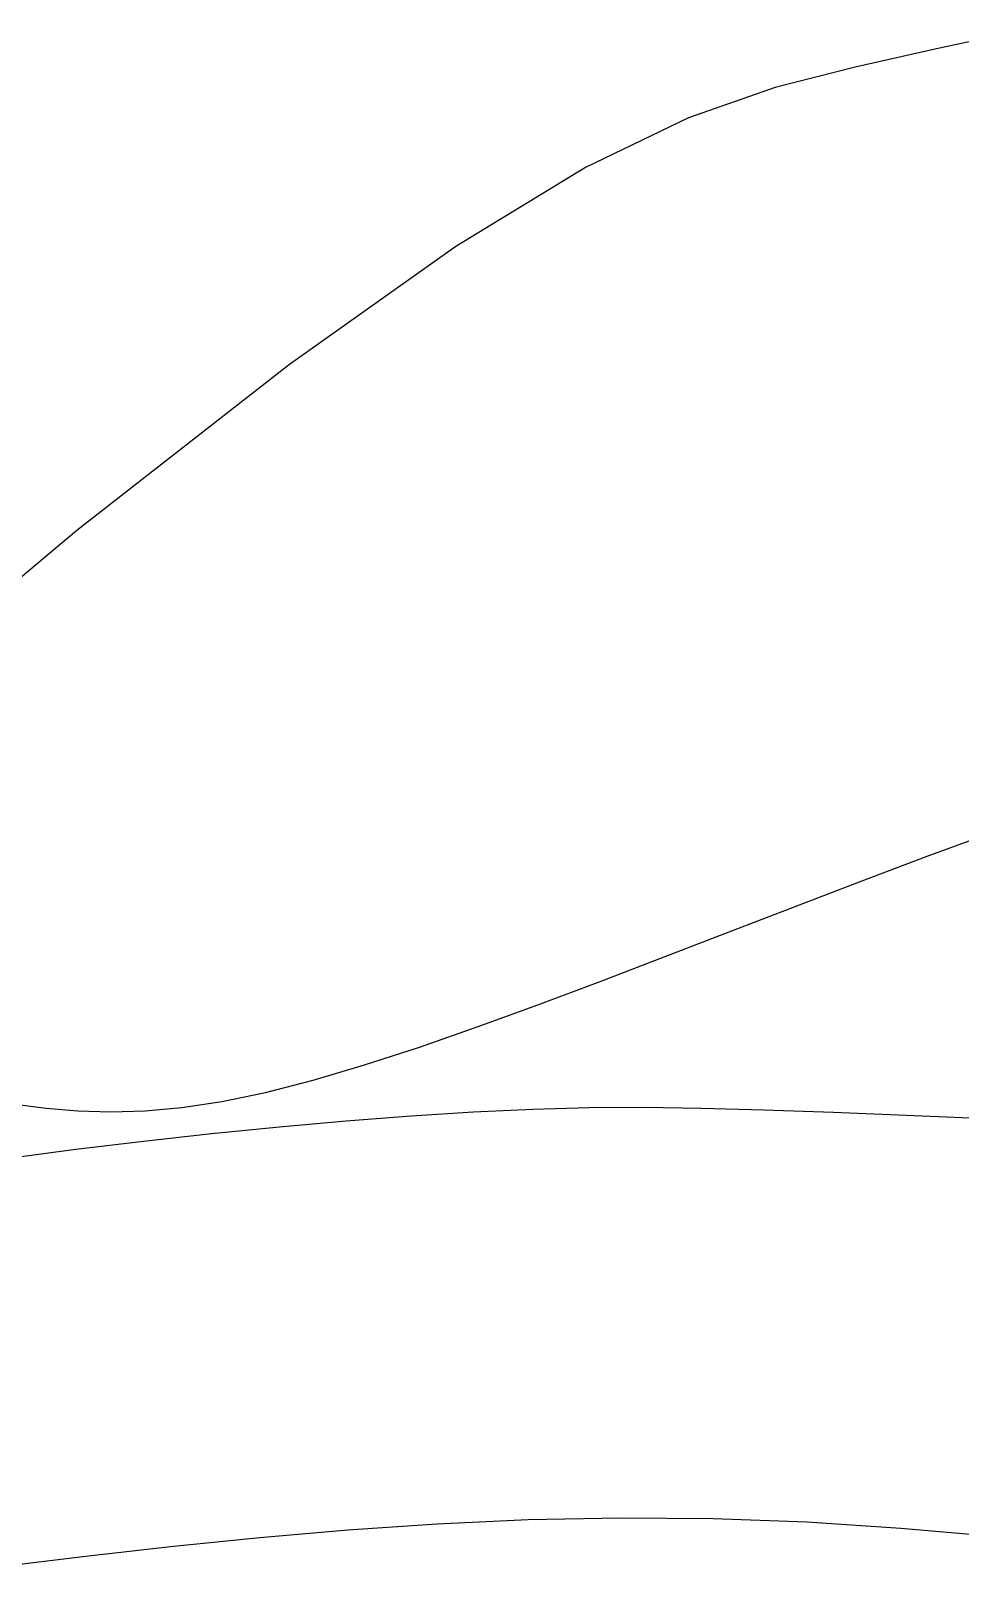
# Model space of a CAD drawing. Header units: millimetres. Extents: x 104198 to 1296755, y -81101 to 81453.
# Drawn here: x 634604.2 to 634648.3, y -26151.8 to -26079 of the extents above; entities that cross this region are included whole.
import ezdxf

# ---------------------------------------------------------------- set-up
doc = ezdxf.new("R2010")
doc.units = ezdxf.units.MM
doc.linetypes.add('HIDDEN2', pattern=[0.1875, 0.125, -0.0625])

# ---------------------------------------------------------------- blocks, each defined once
blk = doc.blocks.new('ghfdhrhr')
at = {"color": 250, "linetype": 'HIDDEN2', "ltscale": 600}
for p, q in [((634646.708, -32620.373), (634649.921, -32619.183)), ((634646.708, -32620.373), (634649.921, -32619.183)), ((634646.708, -32620.373), (634649.921, -32619.183)), ((634646.708, -32620.373), (634649.921, -32619.183)), ((634646.708, -32620.373), (634649.921, -32619.183)), ((634646.708, -32620.373), (634649.921, -32619.183)), ((634646.708, -32620.373), (634649.921, -32619.183)), ((634646.708, -32620.373), (634649.921, -32619.183)), ((634646.708, -32620.373), (634649.921, -32619.183)), ((634646.708, -32620.373), (634649.921, -32619.183)), ((634646.708, -32620.373), (634649.921, -32619.183)), ((634646.708, -32620.373), (634649.921, -32619.183)), ((634643.572, -32621.553), (634646.708, -32620.373)), ((634643.572, -32621.553), (634646.708, -32620.373)), ((634643.572, -32621.553), (634646.708, -32620.373)), ((634643.572, -32621.553), (634646.708, -32620.373)), ((634643.572, -32621.553), (634646.708, -32620.373)), ((634643.572, -32621.553), (634646.708, -32620.373)), ((634643.572, -32621.553), (634646.708, -32620.373)), ((634643.572, -32621.553), (634646.708, -32620.373)), ((634643.572, -32621.553), (634646.708, -32620.373)), ((634643.572, -32621.553), (634646.708, -32620.373)), ((634643.572, -32621.553), (634646.708, -32620.373)), ((634643.572, -32621.553), (634646.708, -32620.373)), ((634640.444, -32622.749), (634643.572, -32621.553)), ((634640.444, -32622.749), (634643.572, -32621.553)), ((634640.444, -32622.749), (634643.572, -32621.553)), ((634640.444, -32622.749), (634643.572, -32621.553)), ((634640.444, -32622.749), (634643.572, -32621.553)), ((634640.444, -32622.749), (634643.572, -32621.553)), ((634640.444, -32622.749), (634643.572, -32621.553)), ((634640.444, -32622.749), (634643.572, -32621.553)), ((634640.444, -32622.749), (634643.572, -32621.553)), ((634640.444, -32622.749), (634643.572, -32621.553)), ((634640.444, -32622.749), (634643.572, -32621.553)), ((634640.444, -32622.749), (634643.572, -32621.553)), ((634637.326, -32623.951), (634640.444, -32622.749)), ((634637.326, -32623.951), (634640.444, -32622.749)), ((634637.326, -32623.951), (634640.444, -32622.749)), ((634637.326, -32623.951), (634640.444, -32622.749)), ((634637.326, -32623.951), (634640.444, -32622.749)), ((634637.326, -32623.951), (634640.444, -32622.749)), ((634637.326, -32623.951), (634640.444, -32622.749)), ((634637.326, -32623.951), (634640.444, -32622.749)), ((634637.326, -32623.951), (634640.444, -32622.749)), ((634637.326, -32623.951), (634640.444, -32622.749)), ((634637.326, -32623.951), (634640.444, -32622.749)), ((634637.326, -32623.951), (634640.444, -32622.749)), ((634634.24, -32625.142), (634637.326, -32623.951)), ((634634.24, -32625.142), (634637.326, -32623.951)), ((634634.24, -32625.142), (634637.326, -32623.951)), ((634634.24, -32625.142), (634637.326, -32623.951)), ((634634.24, -32625.142), (634637.326, -32623.951)), ((634634.24, -32625.142), (634637.326, -32623.951)), ((634634.24, -32625.142), (634637.326, -32623.951)), ((634634.24, -32625.142), (634637.326, -32623.951)), ((634634.24, -32625.142), (634637.326, -32623.951)), ((634634.24, -32625.142), (634637.326, -32623.951)), ((634634.24, -32625.142), (634637.326, -32623.951)), ((634634.24, -32625.142), (634637.326, -32623.951)), ((634631.207, -32626.301), (634634.24, -32625.142)), ((634631.207, -32626.301), (634634.24, -32625.142)), ((634631.207, -32626.301), (634634.24, -32625.142)), ((634631.207, -32626.301), (634634.24, -32625.142)), ((634631.207, -32626.301), (634634.24, -32625.142)), ((634631.207, -32626.301), (634634.24, -32625.142)), ((634631.207, -32626.301), (634634.24, -32625.142)), ((634631.207, -32626.301), (634634.24, -32625.142)), ((634631.207, -32626.301), (634634.24, -32625.142)), ((634631.207, -32626.301), (634634.24, -32625.142)), ((634631.207, -32626.301), (634634.24, -32625.142)), ((634631.207, -32626.301), (634634.24, -32625.142)), ((634628.249, -32627.411), (634631.207, -32626.301)), ((634628.249, -32627.411), (634631.207, -32626.301)), ((634628.249, -32627.411), (634631.207, -32626.301)), ((634628.249, -32627.411), (634631.207, -32626.301)), ((634628.249, -32627.411), (634631.207, -32626.301)), ((634628.249, -32627.411), (634631.207, -32626.301)), ((634628.249, -32627.411), (634631.207, -32626.301)), ((634628.249, -32627.411), (634631.207, -32626.301)), ((634628.249, -32627.411), (634631.207, -32626.301)), ((634628.249, -32627.411), (634631.207, -32626.301)), ((634628.249, -32627.411), (634631.207, -32626.301)), ((634628.249, -32627.411), (634631.207, -32626.301)), ((634625.388, -32628.453), (634628.249, -32627.411)), ((634625.388, -32628.453), (634628.249, -32627.411)), ((634625.388, -32628.453), (634628.249, -32627.411)), ((634625.388, -32628.453), (634628.249, -32627.411)), ((634625.388, -32628.453), (634628.249, -32627.411)), ((634625.388, -32628.453), (634628.249, -32627.411)), ((634625.388, -32628.453), (634628.249, -32627.411)), ((634625.388, -32628.453), (634628.249, -32627.411)), ((634625.388, -32628.453), (634628.249, -32627.411)), ((634625.388, -32628.453), (634628.249, -32627.411)), ((634625.388, -32628.453), (634628.249, -32627.411)), ((634625.388, -32628.453), (634628.249, -32627.411)), ((634622.645, -32629.408), (634625.388, -32628.453)), ((634622.645, -32629.408), (634625.388, -32628.453)), ((634622.645, -32629.408), (634625.388, -32628.453)), ((634622.645, -32629.408), (634625.388, -32628.453)), ((634622.645, -32629.408), (634625.388, -32628.453)), ((634622.645, -32629.408), (634625.388, -32628.453)), ((634622.645, -32629.408), (634625.388, -32628.453)), ((634622.645, -32629.408), (634625.388, -32628.453)), ((634622.645, -32629.408), (634625.388, -32628.453)), ((634622.645, -32629.408), (634625.388, -32628.453)), ((634622.645, -32629.408), (634625.388, -32628.453)), ((634622.645, -32629.408), (634625.388, -32628.453)), ((634620.042, -32630.258), (634622.645, -32629.408)), ((634620.042, -32630.258), (634622.645, -32629.408)), ((634620.042, -32630.258), (634622.645, -32629.408)), ((634620.042, -32630.258), (634622.645, -32629.408)), ((634620.042, -32630.258), (634622.645, -32629.408)), ((634620.042, -32630.258), (634622.645, -32629.408)), ((634620.042, -32630.258), (634622.645, -32629.408)), ((634620.042, -32630.258), (634622.645, -32629.408)), ((634620.042, -32630.258), (634622.645, -32629.408)), ((634620.042, -32630.258), (634622.645, -32629.408)), ((634620.042, -32630.258), (634622.645, -32629.408)), ((634620.042, -32630.258), (634622.645, -32629.408)), ((634617.601, -32630.983), (634620.042, -32630.258)), ((634617.601, -32630.983), (634620.042, -32630.258)), ((634617.601, -32630.983), (634620.042, -32630.258)), ((634617.601, -32630.983), (634620.042, -32630.258)), ((634617.601, -32630.983), (634620.042, -32630.258)), ((634617.601, -32630.983), (634620.042, -32630.258)), ((634617.601, -32630.983), (634620.042, -32630.258)), ((634617.601, -32630.983), (634620.042, -32630.258)), ((634617.601, -32630.983), (634620.042, -32630.258)), ((634617.601, -32630.983), (634620.042, -32630.258)), ((634617.601, -32630.983), (634620.042, -32630.258)), ((634617.601, -32630.983), (634620.042, -32630.258)), ((634615.342, -32631.566), (634617.601, -32630.983)), ((634615.342, -32631.566), (634617.601, -32630.983)), ((634615.342, -32631.566), (634617.601, -32630.983)), ((634615.342, -32631.566), (634617.601, -32630.983)), ((634615.342, -32631.566), (634617.601, -32630.983)), ((634615.342, -32631.566), (634617.601, -32630.983)), ((634615.342, -32631.566), (634617.601, -32630.983)), ((634615.342, -32631.566), (634617.601, -32630.983)), ((634615.342, -32631.566), (634617.601, -32630.983)), ((634615.342, -32631.566), (634617.601, -32630.983)), ((634615.342, -32631.566), (634617.601, -32630.983)), ((634615.342, -32631.566), (634617.601, -32630.983)), ((634613.28, -32631.993), (634615.342, -32631.566)), ((634613.28, -32631.993), (634615.342, -32631.566)), ((634613.28, -32631.993), (634615.342, -32631.566)), ((634613.28, -32631.993), (634615.342, -32631.566)), ((634613.28, -32631.993), (634615.342, -32631.566)), ((634613.28, -32631.993), (634615.342, -32631.566)), ((634613.28, -32631.993), (634615.342, -32631.566)), ((634613.28, -32631.993), (634615.342, -32631.566)), ((634613.28, -32631.993), (634615.342, -32631.566)), ((634613.28, -32631.993), (634615.342, -32631.566)), ((634613.28, -32631.993), (634615.342, -32631.566)), ((634613.28, -32631.993), (634615.342, -32631.566)), ((634603.482, -32632.123), (634604.961, -32632.305)), ((634603.482, -32632.123), (634604.961, -32632.305)), ((634603.482, -32632.123), (634604.961, -32632.305)), ((634603.482, -32632.123), (634604.961, -32632.305)), ((634603.482, -32632.123), (634604.961, -32632.305)), ((634603.482, -32632.123), (634604.961, -32632.305)), ((634603.482, -32632.123), (634604.961, -32632.305)), ((634603.482, -32632.123), (634604.961, -32632.305)), ((634603.482, -32632.123), (634604.961, -32632.305)), ((634603.482, -32632.123), (634604.961, -32632.305)), ((634603.482, -32632.123), (634604.961, -32632.305)), ((634603.482, -32632.123), (634604.961, -32632.305)), ((634604.961, -32632.305), (634606.461, -32632.429)), ((634604.961, -32632.305), (634606.461, -32632.429)), ((634604.961, -32632.305), (634606.461, -32632.429)), ((634604.961, -32632.305), (634606.461, -32632.429)), ((634604.961, -32632.305), (634606.461, -32632.429)), ((634604.961, -32632.305), (634606.461, -32632.429)), ((634604.961, -32632.305), (634606.461, -32632.429)), ((634604.961, -32632.305), (634606.461, -32632.429)), ((634604.961, -32632.305), (634606.461, -32632.429)), ((634604.961, -32632.305), (634606.461, -32632.429)), ((634604.961, -32632.305), (634606.461, -32632.429)), ((634604.961, -32632.305), (634606.461, -32632.429)), ((634606.461, -32632.429), (634608.012, -32632.476)), ((634606.461, -32632.429), (634608.012, -32632.476)), ((634606.461, -32632.429), (634608.012, -32632.476)), ((634606.461, -32632.429), (634608.012, -32632.476)), ((634606.461, -32632.429), (634608.012, -32632.476)), ((634606.461, -32632.429), (634608.012, -32632.476)), ((634606.461, -32632.429), (634608.012, -32632.476)), ((634606.461, -32632.429), (634608.012, -32632.476)), ((634606.461, -32632.429), (634608.012, -32632.476)), ((634606.461, -32632.429), (634608.012, -32632.476)), ((634606.461, -32632.429), (634608.012, -32632.476)), ((634606.461, -32632.429), (634608.012, -32632.476)), ((634608.012, -32632.476), (634609.645, -32632.431)), ((634608.012, -32632.476), (634609.645, -32632.431)), ((634608.012, -32632.476), (634609.645, -32632.431)), ((634608.012, -32632.476), (634609.645, -32632.431)), ((634608.012, -32632.476), (634609.645, -32632.431)), ((634608.012, -32632.476), (634609.645, -32632.431)), ((634608.012, -32632.476), (634609.645, -32632.431)), ((634608.012, -32632.476), (634609.645, -32632.431)), ((634608.012, -32632.476), (634609.645, -32632.431)), ((634608.012, -32632.476), (634609.645, -32632.431)), ((634608.012, -32632.476), (634609.645, -32632.431)), ((634608.012, -32632.476), (634609.645, -32632.431)), ((634609.645, -32632.431), (634611.391, -32632.276)), ((634609.645, -32632.431), (634611.391, -32632.276)), ((634609.645, -32632.431), (634611.391, -32632.276)), ((634609.645, -32632.431), (634611.391, -32632.276)), ((634609.645, -32632.431), (634611.391, -32632.276)), ((634609.645, -32632.431), (634611.391, -32632.276)), ((634609.645, -32632.431), (634611.391, -32632.276)), ((634609.645, -32632.431), (634611.391, -32632.276)), ((634609.645, -32632.431), (634611.391, -32632.276)), ((634609.645, -32632.431), (634611.391, -32632.276)), ((634609.645, -32632.431), (634611.391, -32632.276)), ((634609.645, -32632.431), (634611.391, -32632.276)), ((634611.391, -32632.276), (634613.28, -32631.993)), ((634611.391, -32632.276), (634613.28, -32631.993)), ((634611.391, -32632.276), (634613.28, -32631.993)), ((634611.391, -32632.276), (634613.28, -32631.993)), ((634611.391, -32632.276), (634613.28, -32631.993)), ((634611.391, -32632.276), (634613.28, -32631.993)), ((634611.391, -32632.276), (634613.28, -32631.993)), ((634611.391, -32632.276), (634613.28, -32631.993)), ((634611.391, -32632.276), (634613.28, -32631.993)), ((634611.391, -32632.276), (634613.28, -32631.993)), ((634611.391, -32632.276), (634613.28, -32631.993)), ((634611.391, -32632.276), (634613.28, -32631.993)), ((634628.024, -32632.368, 0), (634625.211, -32632.499, 0)), ((634628.024, -32632.368, 0), (634625.211, -32632.499, 0)), ((634628.024, -32632.368, 0), (634625.211, -32632.499, 0)), ((634628.024, -32632.368, 0), (634625.211, -32632.499, 0)), ((634628.024, -32632.368, 0), (634625.211, -32632.499, 0)), ((634628.024, -32632.368, 0), (634625.211, -32632.499, 0)), ((634628.024, -32632.368, 0), (634625.211, -32632.499, 0)), ((634628.024, -32632.368, 0), (634625.211, -32632.499, 0)), ((634628.024, -32632.368, 0), (634625.211, -32632.499, 0)), ((634628.024, -32632.368, 0), (634625.211, -32632.499, 0)), ((634628.024, -32632.368, 0), (634625.211, -32632.499, 0)), ((634628.024, -32632.368, 0), (634625.211, -32632.499, 0)), ((634630.685, -32632.297, 0), (634628.024, -32632.368, 0)), ((634630.685, -32632.297, 0), (634628.024, -32632.368, 0)), ((634630.685, -32632.297, 0), (634628.024, -32632.368, 0)), ((634630.685, -32632.297, 0), (634628.024, -32632.368, 0)), ((634630.685, -32632.297, 0), (634628.024, -32632.368, 0)), ((634630.685, -32632.297, 0), (634628.024, -32632.368, 0)), ((634630.685, -32632.297, 0), (634628.024, -32632.368, 0)), ((634630.685, -32632.297, 0), (634628.024, -32632.368, 0)), ((634630.685, -32632.297, 0), (634628.024, -32632.368, 0)), ((634630.685, -32632.297, 0), (634628.024, -32632.368, 0)), ((634630.685, -32632.297, 0), (634628.024, -32632.368, 0)), ((634630.685, -32632.297, 0), (634628.024, -32632.368, 0)), ((634633.301, -32632.281, 0), (634630.685, -32632.297, 0)), ((634633.301, -32632.281, 0), (634630.685, -32632.297, 0)), ((634633.301, -32632.281, 0), (634630.685, -32632.297, 0)), ((634633.301, -32632.281, 0), (634630.685, -32632.297, 0)), ((634633.301, -32632.281, 0), (634630.685, -32632.297, 0)), ((634633.301, -32632.281, 0), (634630.685, -32632.297, 0)), ((634633.301, -32632.281, 0), (634630.685, -32632.297, 0)), ((634633.301, -32632.281, 0), (634630.685, -32632.297, 0)), ((634633.301, -32632.281, 0), (634630.685, -32632.297, 0)), ((634633.301, -32632.281, 0), (634630.685, -32632.297, 0)), ((634633.301, -32632.281, 0), (634630.685, -32632.297, 0)), ((634633.301, -32632.281, 0), (634630.685, -32632.297, 0)), ((634636.012, -32632.315, 0), (634633.301, -32632.281, 0)), ((634636.012, -32632.315, 0), (634633.301, -32632.281, 0)), ((634636.012, -32632.315, 0), (634633.301, -32632.281, 0)), ((634636.012, -32632.315, 0), (634633.301, -32632.281, 0)), ((634636.012, -32632.315, 0), (634633.301, -32632.281, 0)), ((634636.012, -32632.315, 0), (634633.301, -32632.281, 0)), ((634636.012, -32632.315, 0), (634633.301, -32632.281, 0)), ((634636.012, -32632.315, 0), (634633.301, -32632.281, 0)), ((634636.012, -32632.315, 0), (634633.301, -32632.281, 0)), ((634636.012, -32632.315, 0), (634633.301, -32632.281, 0)), ((634636.012, -32632.315, 0), (634633.301, -32632.281, 0)), ((634636.012, -32632.315, 0), (634633.301, -32632.281, 0)), ((634638.955, -32632.395, 0), (634636.012, -32632.315, 0)), ((634638.955, -32632.395, 0), (634636.012, -32632.315, 0)), ((634638.955, -32632.395, 0), (634636.012, -32632.315, 0)), ((634638.955, -32632.395, 0), (634636.012, -32632.315, 0)), ((634638.955, -32632.395, 0), (634636.012, -32632.315, 0)), ((634638.955, -32632.395, 0), (634636.012, -32632.315, 0)), ((634638.955, -32632.395, 0), (634636.012, -32632.315, 0)), ((634638.955, -32632.395, 0), (634636.012, -32632.315, 0)), ((634638.955, -32632.395, 0), (634636.012, -32632.315, 0)), ((634638.955, -32632.395, 0), (634636.012, -32632.315, 0)), ((634638.955, -32632.395, 0), (634636.012, -32632.315, 0)), ((634638.955, -32632.395, 0), (634636.012, -32632.315, 0)), ((634642.269, -32632.516, 0), (634638.955, -32632.395, 0)), ((634642.269, -32632.516, 0), (634638.955, -32632.395, 0)), ((634642.269, -32632.516, 0), (634638.955, -32632.395, 0)), ((634642.269, -32632.516, 0), (634638.955, -32632.395, 0)), ((634642.269, -32632.516, 0), (634638.955, -32632.395, 0)), ((634642.269, -32632.516, 0), (634638.955, -32632.395, 0)), ((634642.269, -32632.516, 0), (634638.955, -32632.395, 0)), ((634642.269, -32632.516, 0), (634638.955, -32632.395, 0)), ((634642.269, -32632.516, 0), (634638.955, -32632.395, 0)), ((634642.269, -32632.516, 0), (634638.955, -32632.395, 0)), ((634642.269, -32632.516, 0), (634638.955, -32632.395, 0)), ((634642.269, -32632.516, 0), (634638.955, -32632.395, 0)), ((634619.169, -32632.921, 0), (634616.008, -32633.203, 0)), ((634619.169, -32632.921, 0), (634616.008, -32633.203, 0)), ((634619.169, -32632.921, 0), (634616.008, -32633.203, 0)), ((634619.169, -32632.921, 0), (634616.008, -32633.203, 0)), ((634619.169, -32632.921, 0), (634616.008, -32633.203, 0)), ((634619.169, -32632.921, 0), (634616.008, -32633.203, 0)), ((634619.169, -32632.921, 0), (634616.008, -32633.203, 0)), ((634619.169, -32632.921, 0), (634616.008, -32633.203, 0)), ((634619.169, -32632.921, 0), (634616.008, -32633.203, 0)), ((634619.169, -32632.921, 0), (634616.008, -32633.203, 0)), ((634619.169, -32632.921, 0), (634616.008, -32633.203, 0)), ((634619.169, -32632.921, 0), (634616.008, -32633.203, 0)), ((634622.248, -32632.685, 0), (634619.169, -32632.921, 0)), ((634622.248, -32632.685, 0), (634619.169, -32632.921, 0)), ((634622.248, -32632.685, 0), (634619.169, -32632.921, 0)), ((634622.248, -32632.685, 0), (634619.169, -32632.921, 0)), ((634622.248, -32632.685, 0), (634619.169, -32632.921, 0)), ((634622.248, -32632.685, 0), (634619.169, -32632.921, 0)), ((634622.248, -32632.685, 0), (634619.169, -32632.921, 0)), ((634622.248, -32632.685, 0), (634619.169, -32632.921, 0)), ((634622.248, -32632.685, 0), (634619.169, -32632.921, 0)), ((634622.248, -32632.685, 0), (634619.169, -32632.921, 0)), ((634622.248, -32632.685, 0), (634619.169, -32632.921, 0)), ((634622.248, -32632.685, 0), (634619.169, -32632.921, 0)), ((634625.211, -32632.499, 0), (634622.248, -32632.685, 0)), ((634625.211, -32632.499, 0), (634622.248, -32632.685, 0)), ((634625.211, -32632.499, 0), (634622.248, -32632.685, 0)), ((634625.211, -32632.499, 0), (634622.248, -32632.685, 0)), ((634625.211, -32632.499, 0), (634622.248, -32632.685, 0)), ((634625.211, -32632.499, 0), (634622.248, -32632.685, 0)), ((634625.211, -32632.499, 0), (634622.248, -32632.685, 0)), ((634625.211, -32632.499, 0), (634622.248, -32632.685, 0)), ((634625.211, -32632.499, 0), (634622.248, -32632.685, 0)), ((634625.211, -32632.499, 0), (634622.248, -32632.685, 0)), ((634625.211, -32632.499, 0), (634622.248, -32632.685, 0)), ((634625.211, -32632.499, 0), (634622.248, -32632.685, 0)), ((634646.092, -32632.671, 0), (634642.269, -32632.516, 0)), ((634646.092, -32632.671, 0), (634642.269, -32632.516, 0)), ((634646.092, -32632.671, 0), (634642.269, -32632.516, 0)), ((634646.092, -32632.671, 0), (634642.269, -32632.516, 0)), ((634646.092, -32632.671, 0), (634642.269, -32632.516, 0)), ((634646.092, -32632.671, 0), (634642.269, -32632.516, 0)), ((634646.092, -32632.671, 0), (634642.269, -32632.516, 0)), ((634646.092, -32632.671, 0), (634642.269, -32632.516, 0)), ((634646.092, -32632.671, 0), (634642.269, -32632.516, 0)), ((634646.092, -32632.671, 0), (634642.269, -32632.516, 0)), ((634646.092, -32632.671, 0), (634642.269, -32632.516, 0)), ((634646.092, -32632.671, 0), (634642.269, -32632.516, 0)), ((634650.562, -32632.857, 0), (634646.092, -32632.671, 0)), ((634650.562, -32632.857, 0), (634646.092, -32632.671, 0)), ((634650.562, -32632.857, 0), (634646.092, -32632.671, 0)), ((634650.562, -32632.857, 0), (634646.092, -32632.671, 0)), ((634650.562, -32632.857, 0), (634646.092, -32632.671, 0)), ((634650.562, -32632.857, 0), (634646.092, -32632.671, 0)), ((634650.562, -32632.857, 0), (634646.092, -32632.671, 0)), ((634650.562, -32632.857, 0), (634646.092, -32632.671, 0)), ((634650.562, -32632.857, 0), (634646.092, -32632.671, 0)), ((634650.562, -32632.857, 0), (634646.092, -32632.671, 0)), ((634650.562, -32632.857, 0), (634646.092, -32632.671, 0)), ((634650.562, -32632.857, 0), (634646.092, -32632.671, 0)), ((634609.568, -32633.883, 0), (634606.355, -32634.271, 0)), ((634609.568, -32633.883, 0), (634606.355, -32634.271, 0)), ((634609.568, -32633.883, 0), (634606.355, -32634.271, 0)), ((634609.568, -32633.883, 0), (634606.355, -32634.271, 0)), ((634609.568, -32633.883, 0), (634606.355, -32634.271, 0)), ((634609.568, -32633.883, 0), (634606.355, -32634.271, 0)), ((634609.568, -32633.883, 0), (634606.355, -32634.271, 0)), ((634609.568, -32633.883, 0), (634606.355, -32634.271, 0)), ((634609.568, -32633.883, 0), (634606.355, -32634.271, 0)), ((634609.568, -32633.883, 0), (634606.355, -32634.271, 0)), ((634609.568, -32633.883, 0), (634606.355, -32634.271, 0)), ((634609.568, -32633.883, 0), (634606.355, -32634.271, 0)), ((634612.796, -32633.525, 0), (634609.568, -32633.883, 0)), ((634612.796, -32633.525, 0), (634609.568, -32633.883, 0)), ((634612.796, -32633.525, 0), (634609.568, -32633.883, 0)), ((634612.796, -32633.525, 0), (634609.568, -32633.883, 0)), ((634612.796, -32633.525, 0), (634609.568, -32633.883, 0)), ((634612.796, -32633.525, 0), (634609.568, -32633.883, 0)), ((634612.796, -32633.525, 0), (634609.568, -32633.883, 0)), ((634612.796, -32633.525, 0), (634609.568, -32633.883, 0)), ((634612.796, -32633.525, 0), (634609.568, -32633.883, 0)), ((634612.796, -32633.525, 0), (634609.568, -32633.883, 0)), ((634612.796, -32633.525, 0), (634609.568, -32633.883, 0)), ((634612.796, -32633.525, 0), (634609.568, -32633.883, 0)), ((634616.008, -32633.203, 0), (634612.796, -32633.525, 0)), ((634616.008, -32633.203, 0), (634612.796, -32633.525, 0)), ((634616.008, -32633.203, 0), (634612.796, -32633.525, 0)), ((634616.008, -32633.203, 0), (634612.796, -32633.525, 0)), ((634616.008, -32633.203, 0), (634612.796, -32633.525, 0)), ((634616.008, -32633.203, 0), (634612.796, -32633.525, 0)), ((634616.008, -32633.203, 0), (634612.796, -32633.525, 0)), ((634616.008, -32633.203, 0), (634612.796, -32633.525, 0)), ((634616.008, -32633.203, 0), (634612.796, -32633.525, 0)), ((634616.008, -32633.203, 0), (634612.796, -32633.525, 0)), ((634616.008, -32633.203, 0), (634612.796, -32633.525, 0)), ((634616.008, -32633.203, 0), (634612.796, -32633.525, 0)), ((634606.355, -32634.271, 0), (634603.191, -32634.684, 0)), ((634606.355, -32634.271, 0), (634603.191, -32634.684, 0)), ((634606.355, -32634.271, 0), (634603.191, -32634.684, 0)), ((634606.355, -32634.271, 0), (634603.191, -32634.684, 0)), ((634606.355, -32634.271, 0), (634603.191, -32634.684, 0)), ((634606.355, -32634.271, 0), (634603.191, -32634.684, 0)), ((634606.355, -32634.271, 0), (634603.191, -32634.684, 0)), ((634606.355, -32634.271, 0), (634603.191, -32634.684, 0)), ((634606.355, -32634.271, 0), (634603.191, -32634.684, 0)), ((634606.355, -32634.271, 0), (634603.191, -32634.684, 0)), ((634606.355, -32634.271, 0), (634603.191, -32634.684, 0)), ((634606.355, -32634.271, 0), (634603.191, -32634.684, 0)), ((634623.492, -32652.017), (634619.253, -32652.305)), ((634623.492, -32652.017), (634619.253, -32652.305)), ((634623.492, -32652.017), (634619.253, -32652.305)), ((634623.492, -32652.017), (634619.253, -32652.305)), ((634623.492, -32652.017), (634619.253, -32652.305)), ((634623.492, -32652.017), (634619.253, -32652.305)), ((634623.492, -32652.017), (634619.253, -32652.305)), ((634623.492, -32652.017), (634619.253, -32652.305)), ((634623.492, -32652.017), (634619.253, -32652.305)), ((634623.492, -32652.017), (634619.253, -32652.305)), ((634623.492, -32652.017), (634619.253, -32652.305)), ((634623.492, -32652.017), (634619.253, -32652.305)), ((634627.794, -32651.819), (634623.492, -32652.017)), ((634627.794, -32651.819), (634623.492, -32652.017)), ((634627.794, -32651.819), (634623.492, -32652.017)), ((634627.794, -32651.819), (634623.492, -32652.017)), ((634627.794, -32651.819), (634623.492, -32652.017)), ((634627.794, -32651.819), (634623.492, -32652.017)), ((634627.794, -32651.819), (634623.492, -32652.017)), ((634627.794, -32651.819), (634623.492, -32652.017)), ((634627.794, -32651.819), (634623.492, -32652.017)), ((634627.794, -32651.819), (634623.492, -32652.017)), ((634627.794, -32651.819), (634623.492, -32652.017)), ((634627.794, -32651.819), (634623.492, -32652.017)), ((634632.152, -32651.728), (634627.794, -32651.819)), ((634632.152, -32651.728), (634627.794, -32651.819)), ((634632.152, -32651.728), (634627.794, -32651.819)), ((634632.152, -32651.728), (634627.794, -32651.819)), ((634632.152, -32651.728), (634627.794, -32651.819)), ((634632.152, -32651.728), (634627.794, -32651.819)), ((634632.152, -32651.728), (634627.794, -32651.819)), ((634632.152, -32651.728), (634627.794, -32651.819)), ((634632.152, -32651.728), (634627.794, -32651.819)), ((634632.152, -32651.728), (634627.794, -32651.819)), ((634632.152, -32651.728), (634627.794, -32651.819)), ((634632.152, -32651.728), (634627.794, -32651.819)), ((634636.562, -32651.761), (634632.152, -32651.728)), ((634636.562, -32651.761), (634632.152, -32651.728)), ((634636.562, -32651.761), (634632.152, -32651.728)), ((634636.562, -32651.761), (634632.152, -32651.728)), ((634636.562, -32651.761), (634632.152, -32651.728)), ((634636.562, -32651.761), (634632.152, -32651.728)), ((634636.562, -32651.761), (634632.152, -32651.728)), ((634636.562, -32651.761), (634632.152, -32651.728)), ((634636.562, -32651.761), (634632.152, -32651.728)), ((634636.562, -32651.761), (634632.152, -32651.728)), ((634636.562, -32651.761), (634632.152, -32651.728)), ((634636.562, -32651.761), (634632.152, -32651.728)), ((634641.01, -32651.929), (634636.562, -32651.761)), ((634641.01, -32651.929), (634636.562, -32651.761)), ((634641.01, -32651.929), (634636.562, -32651.761)), ((634641.01, -32651.929), (634636.562, -32651.761)), ((634641.01, -32651.929), (634636.562, -32651.761)), ((634641.01, -32651.929), (634636.562, -32651.761)), ((634641.01, -32651.929), (634636.562, -32651.761)), ((634641.01, -32651.929), (634636.562, -32651.761)), ((634641.01, -32651.929), (634636.562, -32651.761)), ((634641.01, -32651.929), (634636.562, -32651.761)), ((634641.01, -32651.929), (634636.562, -32651.761)), ((634641.01, -32651.929), (634636.562, -32651.761)), ((634645.455, -32652.216), (634641.01, -32651.929)), ((634645.455, -32652.216), (634641.01, -32651.929)), ((634645.455, -32652.216), (634641.01, -32651.929)), ((634645.455, -32652.216), (634641.01, -32651.929)), ((634645.455, -32652.216), (634641.01, -32651.929)), ((634645.455, -32652.216), (634641.01, -32651.929)), ((634645.455, -32652.216), (634641.01, -32651.929)), ((634645.455, -32652.216), (634641.01, -32651.929)), ((634645.455, -32652.216), (634641.01, -32651.929)), ((634645.455, -32652.216), (634641.01, -32651.929)), ((634645.455, -32652.216), (634641.01, -32651.929)), ((634645.455, -32652.216), (634641.01, -32651.929)), ((634615.082, -32652.665), (634610.985, -32653.082)), ((634615.082, -32652.665), (634610.985, -32653.082)), ((634615.082, -32652.665), (634610.985, -32653.082)), ((634615.082, -32652.665), (634610.985, -32653.082)), ((634615.082, -32652.665), (634610.985, -32653.082)), ((634615.082, -32652.665), (634610.985, -32653.082)), ((634615.082, -32652.665), (634610.985, -32653.082)), ((634615.082, -32652.665), (634610.985, -32653.082)), ((634615.082, -32652.665), (634610.985, -32653.082)), ((634615.082, -32652.665), (634610.985, -32653.082)), ((634615.082, -32652.665), (634610.985, -32653.082)), ((634615.082, -32652.665), (634610.985, -32653.082)), ((634619.253, -32652.305), (634615.082, -32652.665)), ((634619.253, -32652.305), (634615.082, -32652.665)), ((634619.253, -32652.305), (634615.082, -32652.665)), ((634619.253, -32652.305), (634615.082, -32652.665)), ((634619.253, -32652.305), (634615.082, -32652.665)), ((634619.253, -32652.305), (634615.082, -32652.665)), ((634619.253, -32652.305), (634615.082, -32652.665)), ((634619.253, -32652.305), (634615.082, -32652.665)), ((634619.253, -32652.305), (634615.082, -32652.665)), ((634619.253, -32652.305), (634615.082, -32652.665)), ((634619.253, -32652.305), (634615.082, -32652.665)), ((634619.253, -32652.305), (634615.082, -32652.665)), ((634649.847, -32652.6), (634645.455, -32652.216)), ((634649.847, -32652.6), (634645.455, -32652.216)), ((634649.847, -32652.6), (634645.455, -32652.216)), ((634649.847, -32652.6), (634645.455, -32652.216)), ((634649.847, -32652.6), (634645.455, -32652.216)), ((634649.847, -32652.6), (634645.455, -32652.216)), ((634649.847, -32652.6), (634645.455, -32652.216)), ((634649.847, -32652.6), (634645.455, -32652.216)), ((634649.847, -32652.6), (634645.455, -32652.216)), ((634649.847, -32652.6), (634645.455, -32652.216)), ((634649.847, -32652.6), (634645.455, -32652.216)), ((634649.847, -32652.6), (634645.455, -32652.216)), ((634606.967, -32653.536), (634603.035, -32654.012)), ((634606.967, -32653.536), (634603.035, -32654.012)), ((634606.967, -32653.536), (634603.035, -32654.012)), ((634606.967, -32653.536), (634603.035, -32654.012)), ((634606.967, -32653.536), (634603.035, -32654.012)), ((634606.967, -32653.536), (634603.035, -32654.012)), ((634606.967, -32653.536), (634603.035, -32654.012)), ((634606.967, -32653.536), (634603.035, -32654.012)), ((634606.967, -32653.536), (634603.035, -32654.012)), ((634606.967, -32653.536), (634603.035, -32654.012)), ((634606.967, -32653.536), (634603.035, -32654.012)), ((634606.967, -32653.536), (634603.035, -32654.012)), ((634610.985, -32653.082), (634606.967, -32653.536)), ((634610.985, -32653.082), (634606.967, -32653.536)), ((634610.985, -32653.082), (634606.967, -32653.536)), ((634610.985, -32653.082), (634606.967, -32653.536)), ((634610.985, -32653.082), (634606.967, -32653.536)), ((634610.985, -32653.082), (634606.967, -32653.536)), ((634610.985, -32653.082), (634606.967, -32653.536)), ((634610.985, -32653.082), (634606.967, -32653.536)), ((634610.985, -32653.082), (634606.967, -32653.536)), ((634610.985, -32653.082), (634606.967, -32653.536)), ((634610.985, -32653.082), (634606.967, -32653.536)), ((634610.985, -32653.082), (634606.967, -32653.536))]:
    blk.add_line(p, q, dxfattribs=at)
blk.add_lwpolyline([(634651.111, -32581.254), (634647.148, -32582.11), (634643.288, -32582.982), (634639.5, -32583.945), (634635.4, -32585.378), (634630.514, -32587.737), (634624.37, -32591.48), (634616.494, -32597.063), (634606.413, -32604.943), (634593.655, -32615.576), (634577.746, -32629.421)], dxfattribs=at)
blk.add_lwpolyline([(634651.111, -32581.254), (634647.148, -32582.11), (634643.288, -32582.982), (634639.5, -32583.945), (634635.4, -32585.378), (634630.514, -32587.737), (634624.37, -32591.48), (634616.494, -32597.063), (634606.413, -32604.943), (634593.655, -32615.576), (634577.746, -32629.421)], dxfattribs=at)
blk.add_lwpolyline([(634651.111, -32581.254), (634647.148, -32582.11), (634643.288, -32582.982), (634639.5, -32583.945), (634635.4, -32585.378), (634630.514, -32587.737), (634624.37, -32591.48), (634616.494, -32597.063), (634606.413, -32604.943), (634593.655, -32615.576), (634577.746, -32629.421)], dxfattribs=at)
blk.add_lwpolyline([(634651.111, -32581.254), (634647.148, -32582.11), (634643.288, -32582.982), (634639.5, -32583.945), (634635.4, -32585.378), (634630.514, -32587.737), (634624.37, -32591.48), (634616.494, -32597.063), (634606.413, -32604.943), (634593.655, -32615.576), (634577.746, -32629.421)], dxfattribs=at)
blk.add_lwpolyline([(634651.111, -32581.254), (634647.148, -32582.11), (634643.288, -32582.982), (634639.5, -32583.945), (634635.4, -32585.378), (634630.514, -32587.737), (634624.37, -32591.48), (634616.494, -32597.063), (634606.413, -32604.943), (634593.655, -32615.576), (634577.746, -32629.421)], dxfattribs=at)
blk.add_lwpolyline([(634651.111, -32581.254), (634647.148, -32582.11), (634643.288, -32582.982), (634639.5, -32583.945), (634635.4, -32585.378), (634630.514, -32587.737), (634624.37, -32591.48), (634616.494, -32597.063), (634606.413, -32604.943), (634593.655, -32615.576), (634577.746, -32629.421)], dxfattribs=at)
blk.add_lwpolyline([(634651.111, -32581.254), (634647.148, -32582.11), (634643.288, -32582.982), (634639.5, -32583.945), (634635.4, -32585.378), (634630.514, -32587.737), (634624.37, -32591.48), (634616.494, -32597.063), (634606.413, -32604.943), (634593.655, -32615.576), (634577.746, -32629.421)], dxfattribs=at)
blk.add_lwpolyline([(634651.111, -32581.254), (634647.148, -32582.11), (634643.288, -32582.982), (634639.5, -32583.945), (634635.4, -32585.378), (634630.514, -32587.737), (634624.37, -32591.48), (634616.494, -32597.063), (634606.413, -32604.943), (634593.655, -32615.576), (634577.746, -32629.421)], dxfattribs=at)
blk.add_lwpolyline([(634651.111, -32581.254), (634647.148, -32582.11), (634643.288, -32582.982), (634639.5, -32583.945), (634635.4, -32585.378), (634630.514, -32587.737), (634624.37, -32591.48), (634616.494, -32597.063), (634606.413, -32604.943), (634593.655, -32615.576), (634577.746, -32629.421)], dxfattribs=at)
blk.add_lwpolyline([(634651.111, -32581.254), (634647.148, -32582.11), (634643.288, -32582.982), (634639.5, -32583.945), (634635.4, -32585.378), (634630.514, -32587.737), (634624.37, -32591.48), (634616.494, -32597.063), (634606.413, -32604.943), (634593.655, -32615.576), (634577.746, -32629.421)], dxfattribs=at)
blk.add_lwpolyline([(634651.111, -32581.254), (634647.148, -32582.11), (634643.288, -32582.982), (634639.5, -32583.945), (634635.4, -32585.378), (634630.514, -32587.737), (634624.37, -32591.48), (634616.494, -32597.063), (634606.413, -32604.943), (634593.655, -32615.576), (634577.746, -32629.421)], dxfattribs=at)
blk.add_lwpolyline([(634651.111, -32581.254), (634647.148, -32582.11), (634643.288, -32582.982), (634639.5, -32583.945), (634635.4, -32585.378), (634630.514, -32587.737), (634624.37, -32591.48), (634616.494, -32597.063), (634606.413, -32604.943), (634593.655, -32615.576), (634577.746, -32629.421)], dxfattribs=at)

msp = doc.modelspace()

# ---------------------------------------------------------------- block references
at = {"color": 2}
msp.add_blockref('ghfdhrhr', (0, 6502.26), dxfattribs=at)

doc.saveas('drawing.dxf')
